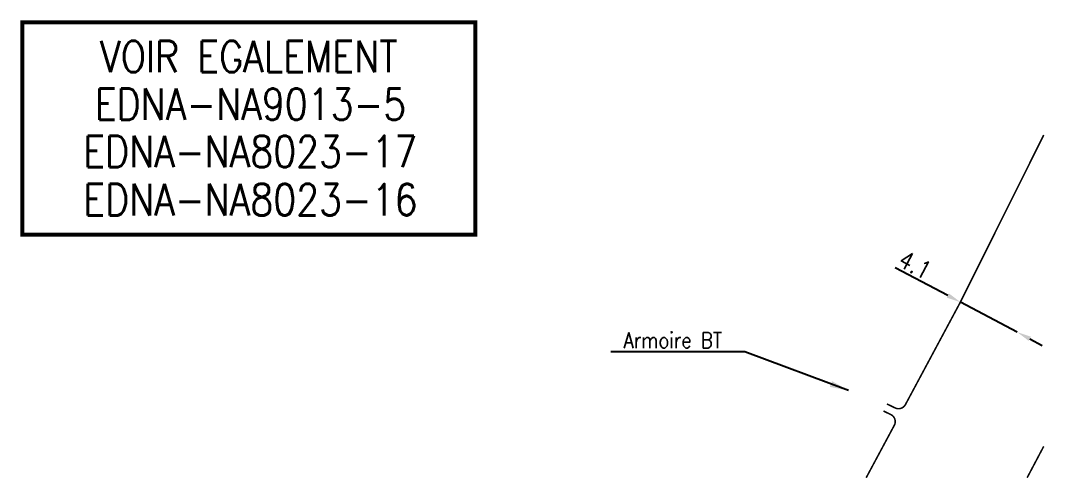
# Model space of a CAD drawing. Header units: millimetres. Extents: x 185001 to 186000, y 126997 to 128000.
# Drawn here: x 185934.8 to 186000, y 126999.9 to 127029.1 of the extents above; entities that cross this region are included whole.
import ezdxf
from ezdxf.enums import TextEntityAlignment as Align

# ---------------------------------------------------------------- set-up
doc = ezdxf.new("R2010")
doc.units = ezdxf.units.MM
doc.header["$PDMODE"] = 34
doc.linetypes.add('B_ST_Al', pattern=[2000, 1000, 1000])
doc.layers.get('Defpoints').update_dxf_attribs({"linetype": 'CONTINUOUS'})
doc.layers.add('B_110', color=1, linetype='CONTINUOUS')
doc.layers.add('B_930', color=7, linetype='CONTINUOUS')
doc.styles.get("Standard").update_dxf_attribs({"font": 'romans.shx', "width": 0.85})
doc.dimstyles.get("Standard").update_dxf_attribs({"dimtxt": 1.5, "dimasz": 1.2, "dimexe": 0.625, "dimexo": 0.625, "dimgap": 0.25, "dimtad": 1, "dimdec": 1, "dimzin": 0, "dimdsep": 46, "dimtxsty": 'Standard', "dimcen": -0.5, "dimadec": 0, "dimazin": 0, "dimtfac": 1, "dimtdec": 1, "dimtmove": 0, "dimatfit": 3, "dimfxl": 0, "dimtolj": 1, "dimtzin": 0, "dimarcsym": 0})

# ---------------------------------------------------------------- blocks, each defined once
blk = doc.blocks.new('*D583')
at = {"layer": 'B_110', "color": 0, "linetype": 'Continuous', "lineweight": -2, "transparency": 16777216}
for p, q in [((185993.896, 127011.599), (185990.534, 127013.373)), ((185998.318, 127009.266), (185994.692, 127011.179)), ((185999.114, 127008.846), (185999.91, 127008.426))]:
    blk.add_line(p, q, dxfattribs=at)
at = {"layer": 'B_110', "color": 0, "linetype": 'Continuous', "transparency": 16777216}
for points in [[(185993.966, 127011.732), (185993.826, 127011.467), (185994.692, 127011.179)], [(185999.184, 127008.979), (185999.044, 127008.713), (185998.318, 127009.266)]]:
    blk.add_solid(points, dxfattribs=at)
at = {"layer": 'Defpoints', "color": 0, "linetype": 'Continuous', "transparency": 16777216}
for p in [(185994.692, 127011.179), (185998.318, 127009.266), (185998.318, 127009.266)]:
    blk.add_point(p, dxfattribs=at)
at = {"layer": 'B_110', "color": 0, "linetype": 'Continuous', "transparency": 16777216, "insert": (185991.815, 127013.546), "char_height": 1.125, "attachment_point": 5, "rotation": 332.18012}
blk.add_mtext('\\A1;4.1', dxfattribs=at)

msp = doc.modelspace()

# ---------------------------------------------------------------- linework, layer by layer
at = {"layer": 'B_110', "linetype": 'B_ST_Al', "ltscale": 0.5, "const_width": 0.1, "flags": 128}
for points in [[(185990.011, 127004.698), (185990.534, 127004.445, 0.40232), (185991.193, 127004.658), (185994.692, 127011.179), (186000, 127021.816)], [(185988.693, 127000), (185990.483, 127003.335, 0.426208), (185990.261, 127004.022), (185989.793, 127004.248)]]:
    msp.add_lwpolyline(points, format="xyb", dxfattribs=at)
msp.add_lwpolyline([(185998.943, 127000), (186000, 127001.999)], dxfattribs=at)
at = {"layer": 'B_930', "const_width": 0.25}
msp.add_lwpolyline([(185934.963, 127028.985), (185963.805, 127028.985), (185963.805, 127015.472), (185934.963, 127015.474)], close=True, dxfattribs=at)

# ---------------------------------------------------------------- texts
at = {"layer": 'B_110', "linetype": 'Continuous', "insert": (185979.511, 127008.755), "char_height": 1, "attachment_point": 6}
msp.add_mtext('Armoire BT', dxfattribs=at)
at = {"layer": 'B_930', "width": 0.85}
for s, p in [('VOIR EGALEMENT', (185949.384, 127025.814)), ('EDNA-NA9013-5', (185949.488, 127022.78)), ('EDNA-NA8023-17', (185949.479, 127019.768)), ('EDNA-NA8023-16', (185949.481, 127016.705))]:
    msp.add_text(s, height=2, dxfattribs=at).set_placement(p, align=Align.CENTER)

# ---------------------------------------------------------------- dimensions: what is measured, and where the dimension line sits
at = {"layer": 'B_110', "linetype": 'Continuous'}
dim = msp.add_linear_dim(base=(185998.318, 127009.266), p1=(185994.692, 127011.179), p2=(185998.318, 127009.266), angle=152.18012, dimstyle='Standard', override={"dimscale": 0.75, "dimatfit": 0}, dxfattribs=at)
dim.commit()
dim.dimension.update_dxf_attribs({"geometry": '*D583', "text_midpoint": (185991.465, 127012.882), "dimtype": 160})

# ---------------------------------------------------------------- leaders
at = {"layer": 'B_110', "linetype": 'Continuous', "annotation_type": 0, "has_hookline": 1, "hookline_direction": 1, "text_width": 7.083}
msp.add_leader([(185987.573, 127005.55), (185980.961, 127008.005), (185979.761, 127008.005)], dimstyle='Standard', dxfattribs=at)

doc.saveas('drawing.dxf')
